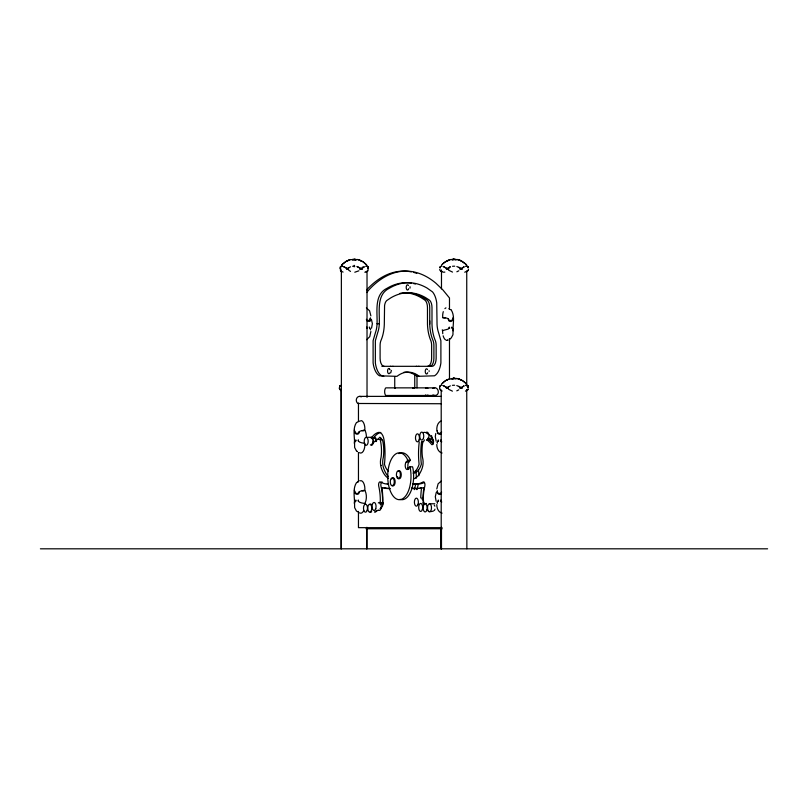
<?xml version="1.0" encoding="UTF-8"?>
<svg xmlns="http://www.w3.org/2000/svg" width="808" height="808" viewBox="0 0 808 808"><rect width="100%" height="100%" fill="white"/><g stroke="black" fill="none" stroke-linecap="round" stroke-linejoin="round"><path stroke-width="1.21" d="M356.651 450.975A16.857 5.434 41.2 0 1 356.348 450.733L354.631 447.501L354.55 442.229C354.49 436.158 352.732 428.25 356.348 422.766A16.392 4.515 -38.4 0 1 356.651 422.544M357.469 511.797L357.389 511.656A16.857 5.434 41.2 0 1 356.348 510.868L354.631 507.636L354.55 502.364C354.389 496.264 352.854 488.406 356.348 482.901A16.392 4.515 -38.4 0 1 357.389 482.174L357.732 481.669L357.389 482.174M429.735 320.816L429.735 324.17A27.745 13.877 -90 0 0 432.714 339.764A8.019 4.01 -90 0 1 433.896 345.43L433.896 358.298A8.019 4.01 -90 0 1 429.876 366.317M449.127 339.077L450.197 338.754A16.857 5.393 -41.3 0 0 451.238 337.966L452.955 334.734L453.036 329.462C453.086 323.392 454.854 315.484 451.238 309.999M368.054 269.407L367.791 266.499L368.084 268.68M366.367 436.441A8.514 4.232 -90 0 0 365.024 430.512L363.762 430.27L363.731 430.805C361.923 430.442 358.409 431.017 358.399 433.27L355.419 433.27L354.409 430.23M364.802 430.199L364.883 428.624A8.514 4.232 -90 0 0 361.59 420.635L358.671 421.412M370.872 331.492L369.761 336.653L366.66 339.724M364.883 504.394L365.246 502.687A8.514 4.232 -90 0 0 365.024 490.648L363.762 490.406L363.731 490.941C361.923 490.567 358.409 491.143 358.399 493.395L355.419 493.395L354.409 490.355M364.802 490.335L364.883 488.759A8.514 4.232 -90 0 0 361.59 480.77L359.701 480.77M441.602 431.886L440.946 433.351L437.956 433.351L437.017 431.189L437.461 430.563M441.602 492.022L440.946 493.476L437.956 493.476L437.017 491.325L437.461 490.688M442.299 329.785L442.663 331.492A8.514 4.262 -90 0 0 442.764 333.704M436.795 488.921L438.098 483.841L441.299 480.992M355.449 441.259L355.803 439.875L355.934 440.865L354.55 442.229M358.469 441.269L358.267 439.875C357.449 442.36 362.721 443.127 364.802 443.299M355.449 501.394L355.803 500.011L355.934 501L354.55 502.364M358.439 501.394L358.267 500.011C357.419 502.475 362.741 503.263 364.802 503.424M437.986 441.34L438.34 439.956L438.471 440.946L437.017 442.43L437.481 443.148M441.006 441.35L440.815 439.956L440.421 440.946L441.774 441.865M437.986 501.475L438.34 500.091C439.33 501.425 435.886 502.061 437.481 503.273M441.006 501.485L440.815 500.091L440.421 501.081L441.774 502M369.69 328.422L369.317 327.028L370.599 329.947M449.117 328.492L449.672 328.099L449.288 327.109L448.228 329.088L442.744 330.533M452.147 328.502L451.773 327.109L453.036 329.462M410.04 288.092L410.04 286.739M442.521 317.746C444.329 317.403 448.965 317.887 449.147 320.493L452.157 320.493L453.177 317.463M435.785 433.462L435.3 436.603L436.148 441.158M366.569 320.433L368.074 321.433L369.448 320.877L370.407 317.786M359.277 431.694L358.651 433.724L357.035 434.28L355.661 433.724L354.803 431.694M359.277 491.83L358.651 493.86L357.035 494.415L355.661 493.86L354.803 491.83M371.529 328.23L372.377 323.675L371.367 319.251M452.773 318.928L451.904 320.958L450.531 321.513L448.894 320.958L448.278 318.928M468.539 269.387L467.701 270.882M436.31 492.314L435.3 496.728L436.148 501.293M441.511 432.634L441.188 433.805L439.572 434.361L438.209 433.805L437.34 431.775M441.511 492.769L441.188 493.941L439.572 494.496L438.209 493.941L437.34 491.91M450.197 338.754L449.612 338.966M467.398 389.941L468.004 389.103M467.63 389.941L468.236 389.103M448.995 268.579L448.43 269.407L443.279 266.489L447.167 268.63M390.708 372.932L391.385 370.418M371.761 444.642L373.084 443.057A43.147 21.432 -90 0 1 378.104 439.087L378.8 439.087M366.68 292.567L368.842 289.931A154.954 77.507 -90 0 1 435.936 283.244L442.895 289.931L449.48 297.96L449.48 309.212M399.99 499.354A23.452 11.645 -90 0 0 412.908 468.155L412.555 466.802L409.939 466.802L408.606 468.347A4.01 1.99 -90 0 1 405.616 467.953A4.01 1.99 -90 0 1 406.202 462.045L407.747 460.247L410.353 460.247L409.434 458.237A23.452 11.645 -90 0 0 398.92 453.621M408.818 468.983A4.01 1.99 -90 0 1 408.818 462.045L410.353 460.247M341.784 264.933L342.683 263.974M341.552 265.206L345.733 261.6L350.167 259.701M441.471 265.206L442.602 263.974M441.39 384.275L444.935 381.103M442.35 264.267L445.006 262.034M442.269 383.325L443.895 381.901M368.024 270.599L366.802 271.629M367.791 270.882L366.085 271.973M467.933 270.599L464.731 272.225M466.842 390.426L467.63 389.668M467.862 389.668L465.448 391.163M346.511 269.407L348.612 267.701M446.349 388.466L448.45 386.759M466.711 271.629L467.448 271.034M466.408 390.698L467.145 390.092M466.64 390.698L467.377 390.092M348.521 269.407L343.349 266.499L347.45 268.64L350.51 266.781M443.198 385.547L447.198 387.749L450.349 385.84M343.37 263.398L346.188 261.327M443.289 263.398L443.976 262.842M446.42 269.407L447.693 269.034M370.316 318.847L369.7 320.412L366.691 320.412L366.418 319.281M460.035 269.407L464.236 266.771L460.429 269.074M360.126 269.407L364.327 266.771L361.287 268.69L356.944 266.489L362.368 269.407M459.964 388.466L464.166 385.83L460.388 388.113M352.349 260.004L355.803 259.317M452.258 260.004L455.712 259.317M360.55 269.054L361.287 268.69M444.572 262.297L450.076 259.701M444.501 381.356L446.026 380.386M452.197 379.073L455.641 378.376M445.642 261.6L447.693 260.6M445.572 380.659L447.157 379.78M358.904 270.801L354.793 272.225M456.853 271.781L458.823 270.801M456.783 390.84L458.742 389.86M441.299 420.857C437.643 422.372 436.471 426.826 436.875 430.432M366.59 271.68L364.822 272.225M347.773 260.6L346.844 261.004L348.955 260.095L347.995 260.509M447.905 260.509L448.864 260.095L446.753 261.004M447.612 379.659L446.683 380.063L448.794 379.154L447.834 379.568M432.866 388.365C438.269 385.244 440.966 395.466 434.744 395.476L386.083 395.476A3.687 1.414 -90 0 1 385.365 394.971L384.85 393.577A3.868 1.485 -90 0 1 384.85 389.759L385.376 388.365A3.687 1.414 -90 0 1 386.083 387.86L434.744 387.86M452.642 378.679L454.813 378.376M452.682 378.679L454.056 378.285L453.268 378.376M450.349 379.073L453.975 378.285L451.288 378.679M348.612 269.054L347.359 268.69L347.783 269.034M448.359 388.466L447.208 387.759L447.622 388.103M362.095 430.634L363.762 430.27M362.095 490.769L363.762 490.406M461.126 387.749L456.783 385.557M349.682 259.822L350.914 259.54M449.601 259.822L451.308 259.408M359.772 269.034L361.105 268.69M351.45 259.62L356.944 259.62M451.369 259.62L454.046 259.227L452.51 259.317M444.865 272.104L443.784 272.185M446.763 340.32L447.743 340.178M446.925 340.289L447.885 340.148M445.45 317.867L443.804 318.039L443.784 317.504M353.429 259.317L355.591 259.62M453.339 259.317L456.853 259.62M440.916 266.266L441.925 266.185M341.37 385.264L341.037 385.244M440.845 385.325L441.845 385.244M466.802 385.234L465.62 385.325L466.812 385.244M454.631 378.245L454.096 378.285L455.884 379.073M352.591 259.317L356.045 260.004M352.591 266.266L354.793 266.185M452.51 266.266L454.702 266.185M452.43 385.325L454.631 385.244M411.424 488.153L417.645 488.587L411.545 488.476M377.043 323.705L379.305 323.705M381.861 366.317L432.139 366.317A8.019 4.01 -90 0 0 436.148 358.298L436.148 345.43A8.019 4.01 -90 0 0 434.977 339.764A27.765 13.887 -90 0 1 431.987 320.816L431.987 307.585A8.019 4.01 -90 0 0 429.018 299.839L425.634 297.667A123.523 61.782 -90 0 0 390.648 297.95L387.284 300.182A7.666 3.838 -90 0 0 384.568 305.596L384.315 324.2A27.462 13.736 90 0 1 383.406 332.462L383.073 334.017A27.462 13.736 -90 0 1 381.275 339.764A8.019 4.01 -90 0 0 380.103 345.43L380.103 358.298A8.019 4.01 -90 0 0 384.113 366.317M359.59 396.375L441.188 396.375M441.32 403.737L357.934 403.485A3.808 3.303 -90 0 1 356.732 398.283A3.808 3.303 -90 0 1 361.247 396.89M366.236 437.3A4.01 1.99 -90 0 1 367.903 443.38A4.01 1.99 -90 0 1 364.459 443.249A4.01 1.99 -90 0 1 366.236 437.3L371.458 437.3M406.202 462.045L408.818 462.045M380.659 465.378L381.356 465.378M429.543 503.758A4.01 1.99 -90 0 1 431.209 509.838A4.01 1.99 -90 0 1 427.765 509.707A4.01 1.99 -90 0 1 429.543 503.758L434.765 503.758M442.006 527.664L358.459 527.664L358.459 511.383M365.994 528.765L442.148 528.765M40.4 548.814L767.6 548.814M341.42 266.185L342.612 266.266M366.66 266.206L367.387 266.266M466.559 266.196L467.297 266.266M466.489 385.264L466.994 385.325M355.025 259.317L354.217 259.227L355.55 259.62M454.046 259.227L452.722 259.62L453.844 259.186L455.954 260.004M434.744 395.476L432.866 394.971M456.086 378.437L457.328 378.609M442.976 272.084L440.764 271.034M343.067 272.084L340.855 271.034M340.299 268.63L340.623 266.489L340.582 269.407M456.914 259.408L460.994 260.721L465.873 264.267M457.399 259.54L458.621 259.822M356.995 259.408L358.712 259.822M456.833 378.477L459.752 379.285M461.146 268.68L456.853 266.499M383.79 376.336L381.77 375.801A18.13 9.07 -90 0 1 375.356 362.984L375.356 340.744L377.71 332.593A17.433 8.716 90 0 0 378.518 329.805L378.73 328.816A17.433 8.716 -90 0 0 379.255 324.644L379.305 323.947C379.851 312.494 376.043 294.617 389.214 288.345A133.542 66.791 -90 0 1 427.038 288.032L432.512 291.89A18.13 9.07 -90 0 1 436.734 302.889L437.047 324.664A17.736 8.868 -90 0 0 438.572 332.664L440.895 340.744L440.895 362.984A18.13 9.07 -90 0 1 434.482 375.801L416.999 376.336A60.903 30.462 90 0 0 403.97 372.246M358.227 259.701L362.661 261.6M458.065 378.76L461.388 380.063L460.459 379.659M452.51 272.084L448.591 270.185M452.43 391.153L448.521 389.244M442.077 453.025C438.32 452.157 436.684 447.925 436.795 444.42M359.409 452.712L360.802 453.086A8.514 4.232 -90 0 0 364.883 444.259M442.077 513.151C438.32 512.282 436.684 508.05 436.795 504.546M359.409 512.848L360.802 513.221A8.514 4.232 -90 0 0 363.751 510.505M460.308 260.509L459.348 260.095L461.459 261.004L460.53 260.6M360.398 260.509L359.439 260.095L361.55 261.004L360.62 260.6M459.277 379.154L460.237 379.568M443.188 385.557L447.087 387.689M441.713 271.68L440.279 270.599M442.148 391.032L440.209 389.668M341.42 390.739L339.37 388.294M366.367 307.929L369.569 310.777L370.872 315.857M460.913 379.78L462.499 380.659M458.823 267.206L462.287 269.407M458.742 386.264L462.206 388.466M462.125 261.327L464.933 263.398M362.216 261.327L363.731 262.297M462.055 380.386L463.57 381.356M348.682 270.185L350.51 271.397M363.297 262.034L366.842 265.206M463.136 381.103L465.802 383.325M364.337 262.842L365.963 264.267M464.176 381.901L464.863 382.467M440.693 390.092L441.431 390.698M340.471 390.092L341.218 390.698M340.37 270.599L341.158 271.367M465.62 263.974L466.751 265.206M465.549 383.032L466.681 384.275M448.915 308.636L449.127 308.939A11.716 5.06 26.3 0 1 449.48 309.04M440.511 270.882L439.683 269.387M440.441 389.941L439.582 388.294M340.219 389.941L339.552 388.81M357.469 451.662L357.389 451.521A16.857 5.434 41.2 0 1 357.015 451.248M467.691 266.489L468.054 267.751L467.701 266.499M407.747 460.247L406.818 458.237A23.452 11.645 -90 0 0 388.406 468.307A23.452 11.645 -90 0 0 399.404 499.697A23.452 11.645 -90 0 0 410.292 468.155L409.939 466.802M340.41 268.63L340.37 266.781L340.34 269.407M384.295 488.234L384.204 487.628A112.989 56.126 90 0 0 390.416 488.587M429.078 370.721L429.159 371.397M439.522 387.749L439.603 388.456M339.299 387.749L339.38 388.456M440.158 267.751L440.522 266.499L440.168 267.751M442.734 317.433L442.663 315.857A8.514 4.262 -90 0 1 443.309 311.646M466.741 271.215L466.741 386.042M466.741 389.83L466.862 548.814M453.177 329.078L453.177 330.826M449.48 339.219L449.48 379.215M441.481 269.953L441.481 288.88M441.481 527.361L441.481 548.814M441.208 390.254L441.208 548.814M441.006 527.422L441.006 548.814M429.735 324.17L429.735 307.585A8.019 4.01 -90 0 0 426.755 299.839L423.382 297.667A123.523 61.782 -90 0 0 399.98 293.365M416.999 375.336L416.999 387.86M414.746 374.084L414.746 387.86M394.738 376.589L394.738 387.86M367.024 271.215L367.024 397.395M367.024 527.361L367.024 548.814M366.61 527.422L366.61 548.814M362.368 267.014L362.368 268.579M358.459 403.02L358.459 421.221M358.459 452.5L358.459 481.316M354.399 441.845L354.399 443.592M354.399 501.98L354.399 503.717M354.197 265.317L354.197 266.882M341.37 269.953L341.37 548.814M341.026 390.254L341.026 548.814M421.513 441.835A49.136 24.412 90 0 0 421.352 464.257A18.877 9.383 90 0 1 413.07 473.145M427.705 439.087A43.147 21.432 -90 0 1 433.391 443.824M424.432 482.457A60.246 29.926 90 0 1 413.494 483.578M420.14 488.375A112.989 56.126 90 0 0 423.857 487.628L423.776 488.234A48.924 24.301 90 0 0 422.978 499.627M373.468 438.289A29.926 14.867 90 0 1 380.719 432.431M380.366 439.087A4.848 2.404 -90 0 1 382.538 440.138L382.982 442.047A25.2 12.524 -90 0 1 383.477 456.227L383.325 457.308A10.1 5.02 90 0 0 383.517 467.882A25.21 12.524 -90 0 0 388.254 476.377M388.466 483.962A60.246 29.926 -90 0 1 387.244 483.74M382.063 481.881A3.01 1.495 -90 0 0 380.982 486.133A33.098 16.443 -90 0 1 382.558 502.041A27.462 13.645 90 0 1 380.921 503.717M379.497 502.94A27.462 13.645 90 0 0 380.295 502.041A33.098 16.443 90 0 0 378.72 486.133A3.01 1.495 -90 0 1 380.184 481.841A60.246 29.926 90 0 0 388.648 484.113M388.375 478.235A25.21 12.524 90 0 1 381.255 467.882A10.1 5.02 90 0 1 381.073 457.308L381.214 456.227A25.2 12.524 -90 0 0 380.719 442.047L380.275 440.138A4.848 2.404 -90 0 0 378.104 439.087M388.396 471.347A18.877 9.383 90 0 1 384.446 464.257A49.136 24.412 90 0 0 384.022 439.845A10.423 5.181 -90 0 0 378.457 432.431A29.926 14.867 -90 0 0 371.205 438.289A3.01 1.495 -90 0 1 371.559 438.32M407.777 467.509A16.039 7.969 90 0 1 408.202 469.438M389.406 488.608A112.989 56.126 90 0 1 381.942 487.628L382.033 488.234A48.924 24.301 90 0 1 382.76 504.566A3.01 1.495 -90 0 1 382.234 506.616L381.305 507.676A34.532 17.15 -90 0 1 380.336 508.626M378.326 510.131A34.532 17.15 -90 0 1 375.175 511.413M424.877 503.717A27.462 13.645 -90 0 1 423.24 502.041A33.098 16.443 -90 0 1 424.816 486.133A3.01 1.495 -90 0 0 423.352 481.841A60.246 29.926 -90 0 1 412.454 483.861M434.229 505.172A3.01 1.495 -90 0 1 434.815 506.182M434.936 509.171A3.01 1.495 -90 0 1 434.431 510.363M433.704 510.878A34.532 17.15 90 0 1 428.371 511.413M420.746 497.981A48.924 24.301 90 0 1 421.513 488.234L421.594 487.628A112.989 56.126 90 0 1 415.383 488.587M419.251 441.835A49.136 24.412 90 0 0 419.099 464.257A18.877 9.383 90 0 1 413.464 472.569M423.281 432.654A10.423 5.181 90 0 1 425.079 432.431A29.926 14.867 90 0 1 425.947 432.684A4.01 1.99 -90 0 1 428.947 435.663A4.01 1.99 -90 0 1 426.412 439.956M426.806 433.048A29.926 14.867 90 0 1 433.017 439.401A3.01 1.495 -90 0 1 433.401 442.976A3.01 1.495 -90 0 1 431.785 444.642A43.147 21.432 90 0 0 426.927 439.956M422.816 442.047A25.2 12.524 -90 0 0 422.332 456.227L422.473 457.308A10.1 5.02 -90 0 1 422.281 467.882A25.21 12.524 -90 0 1 413.908 478.791M413.514 272.367A154.954 77.507 -90 0 1 416.787 273.356M366.59 289.931A154.954 77.507 -90 0 1 411.322 271.872M390.476 366.317A4.01 2.01 -90 0 1 391.001 366.448M404.798 292.759A123.523 61.782 -90 0 1 421.13 297.667L424.503 299.839A8.019 4.01 -90 0 1 427.472 307.585L427.472 324.17A27.745 13.877 90 0 0 430.462 339.764A8.019 4.01 -90 0 1 431.634 345.43L431.634 358.298A8.019 4.01 -90 0 1 427.624 366.317M416.231 366.448A4.01 2.01 -90 0 1 416.746 366.317M392.739 366.317A4.01 2.01 -90 0 1 393.254 366.448M418.483 366.448A4.01 2.01 -90 0 1 418.999 366.317M445.663 339.946A8.514 4.262 -90 0 1 443.158 335.785M450.561 309.525A16.392 4.474 38.4 0 1 450.935 309.777M444.925 308.636A8.514 4.262 -90 0 1 445.976 307.868M369.579 319.382A8.514 4.262 -90 0 1 370.044 321.402M408.171 289.668A2.606 1.303 -90 0 1 406.454 288.911A2.606 1.303 -90 0 1 406.687 285.416A2.606 1.303 -90 0 1 408.444 285.567M408.646 288.719A2.606 1.303 -90 0 1 408.444 289.254M427.685 372.7A2.606 1.303 -90 0 1 425.806 373.528A2.606 1.303 -90 0 1 425.564 369.721A2.606 1.303 -90 0 1 427.483 369.549M389.789 372.932A2.606 1.303 -90 0 1 388.032 373.084A2.606 1.303 -90 0 1 387.8 369.589A2.606 1.303 -90 0 1 389.517 368.832M389.789 369.246A2.606 1.303 -90 0 1 389.991 369.781M412.837 388.365A3.737 1.333 -90 0 1 414.191 388.365M425.483 388.365A3.687 2.414 -90 0 1 427.937 388.365M427.937 394.971A3.687 2.414 -90 0 1 425.483 394.971M394.647 387.991A3.737 2.353 -90 0 1 395.223 388.365M411.605 283.174A133.542 66.791 90 0 0 386.951 288.345C373.781 294.617 377.589 312.494 377.043 323.947L377.003 324.644A17.433 8.716 -90 0 1 376.478 328.816L376.265 329.805A17.433 8.716 -90 0 1 375.447 332.593L373.104 340.744L373.104 362.984A18.13 9.07 90 0 0 379.518 375.801L397.001 376.336A60.903 30.462 90 0 1 419.251 376.336M413.514 283.537A133.542 66.791 90 0 1 415.413 284.022M357.015 422.291A16.392 4.515 -38.4 0 1 357.389 422.039A11.716 5.08 -26.2 0 1 358.459 421.715M358.106 481.942A11.716 5.08 -26.2 0 1 358.459 481.841M421.655 498.142A4.01 1.99 -90 0 1 423.321 504.212M422.13 499.324A3.01 1.495 -90 0 1 422.473 499.697M423.099 502.424A3.01 1.495 -90 0 1 423.008 503.192M425.927 503.424A4.01 1.99 -90 0 1 426.442 503.586M431.573 435.603A3.01 1.495 -90 0 1 430.896 438.653A3.01 1.495 -90 0 1 429.24 438.562M432.038 437.057A4.01 1.99 -90 0 1 430.401 440.067A4.01 1.99 -90 0 1 428.402 438.189M427.109 433.118A3.01 1.495 -90 0 1 428.119 434.189M428.19 437.845A3.01 1.495 -90 0 1 427.927 438.421M424.382 439.906A4.01 1.99 -90 0 1 422.119 441.683M432.775 439.754A4.01 1.99 -90 0 1 431.068 441.835M415.938 470.862A23.452 11.645 -90 0 1 416.241 478.185M415.635 484.174A23.452 11.645 -90 0 1 414.272 489.648M418.382 469.69A23.452 11.645 -90 0 1 418.877 475.73M418.241 484.174A23.452 11.645 -90 0 1 416.888 489.648M370.943 437.421A4.01 1.99 -90 0 1 373.387 441.915A4.01 1.99 -90 0 1 370.387 444.743M379.204 437.461A4.01 1.99 -90 0 1 381.679 440.178M373.508 437.886A4.01 1.99 -90 0 1 376.538 441.219M371.933 438.491A3.01 1.495 -90 0 1 372.569 439.39M372.892 440.804A3.01 1.495 -90 0 1 372.902 441.592M372.639 443.047A3.01 1.495 -90 0 1 372.044 444.046M374.296 438.35A3.01 1.495 -90 0 1 376.033 441.592M376.7 510.252A4.01 1.99 -90 0 1 374.437 512.03M378.316 502.95A4.01 1.99 -90 0 1 381.265 506.01A4.01 1.99 -90 0 1 378.73 510.303M380.972 503.687A4.01 1.99 -90 0 1 383.366 502.94M381.79 503.727A3.01 1.495 -90 0 1 383.275 504M380.144 504A3.01 1.495 -90 0 1 380.437 504.535M380.679 507.495A3.01 1.495 -90 0 1 380.235 508.767M369.751 504.667A4.01 1.99 -90 0 1 371.741 504.748M371.67 511.686A4.01 1.99 -90 0 1 370.155 512.03M392.627 477.972A4.01 1.99 -90 0 1 395.122 482.376A4.01 1.99 -90 0 1 392.153 485.325M391.739 479.013A4.01 1.99 -90 0 1 392.153 478.376M398.273 471.266A4.01 1.99 -90 0 1 401.263 474.73A4.01 1.99 -90 0 1 398.273 478.205M397.859 477.568A4.01 1.99 -90 0 1 397.546 476.74M467.973 386.81L467.933 387.689L467.63 385.557L467.973 386.81M467.771 386.254L467.741 386.81L467.398 385.557L467.771 386.254M366.691 328.119L366.832 327.028L367.216 328.018L366.691 328.119M339.986 385.84L339.804 386.709L340.006 385.83M440.289 266.781L440.118 267.711L440.299 266.771M440.209 385.84L440.027 386.709L440.219 385.83M368.185 267.701L367.983 268.63L368.024 266.781L368.196 267.64M468.105 267.64L467.923 266.771L468.115 267.65M340.229 385.557L339.865 386.82L340.239 385.547M440.441 385.557L440.087 386.82L440.461 385.547M448.521 267.701L447.38 268.63L450.42 266.771L448.591 267.64M342.026 266.175L341.006 266.266L342.006 266.185M366.963 266.175L365.782 266.266L366.973 266.185M466.873 266.175L465.701 266.266L466.893 266.185M468.034 386.699L467.852 385.83L468.044 386.709M467.802 386.699L467.62 385.83L467.812 386.709M426.846 510A4.01 1.99 -90 0 0 425.18 503.919A4.01 1.99 -90 0 0 423.392 509.868A4.01 1.99 -90 0 0 426.846 510M418.1 504.212A4.01 1.99 -90 0 0 416.433 498.142A4.01 1.99 -90 0 0 414.645 504.081A4.01 1.99 -90 0 0 418.1 504.212M422.372 509.505A4.01 1.99 -90 0 0 420.705 503.424A4.01 1.99 -90 0 0 418.928 509.373A4.01 1.99 -90 0 0 422.372 509.505M423.453 438.178A4.01 1.99 -90 0 0 421.786 432.098A4.01 1.99 -90 0 0 420.009 438.047A4.01 1.99 -90 0 0 423.453 438.178M419.16 439.906A4.01 1.99 -90 0 0 417.494 433.825A4.01 1.99 -90 0 0 415.716 439.764A4.01 1.99 -90 0 0 419.16 439.906M371.478 510.252A4.01 1.99 -90 0 0 369.811 504.172A4.01 1.99 -90 0 0 368.024 510.111A4.01 1.99 -90 0 0 371.478 510.252M375.771 508.525A4.01 1.99 -90 0 0 374.104 502.445A4.01 1.99 -90 0 0 372.316 508.394A4.01 1.99 -90 0 0 375.771 508.525M367.196 510.252A4.01 1.99 -90 0 0 365.529 504.172A4.01 1.99 -90 0 0 363.741 510.111A4.01 1.99 -90 0 0 367.196 510.252M393.688 484.679A4.01 1.99 -90 0 0 392.789 477.972A4.01 1.99 -90 0 0 390.355 482.891A4.01 1.99 -90 0 0 393.688 484.679M399.809 477.568A4.01 1.99 -90 0 0 398.91 470.862A4.01 1.99 -90 0 0 396.476 475.771A4.01 1.99 -90 0 0 399.809 477.568"/></g></svg>
